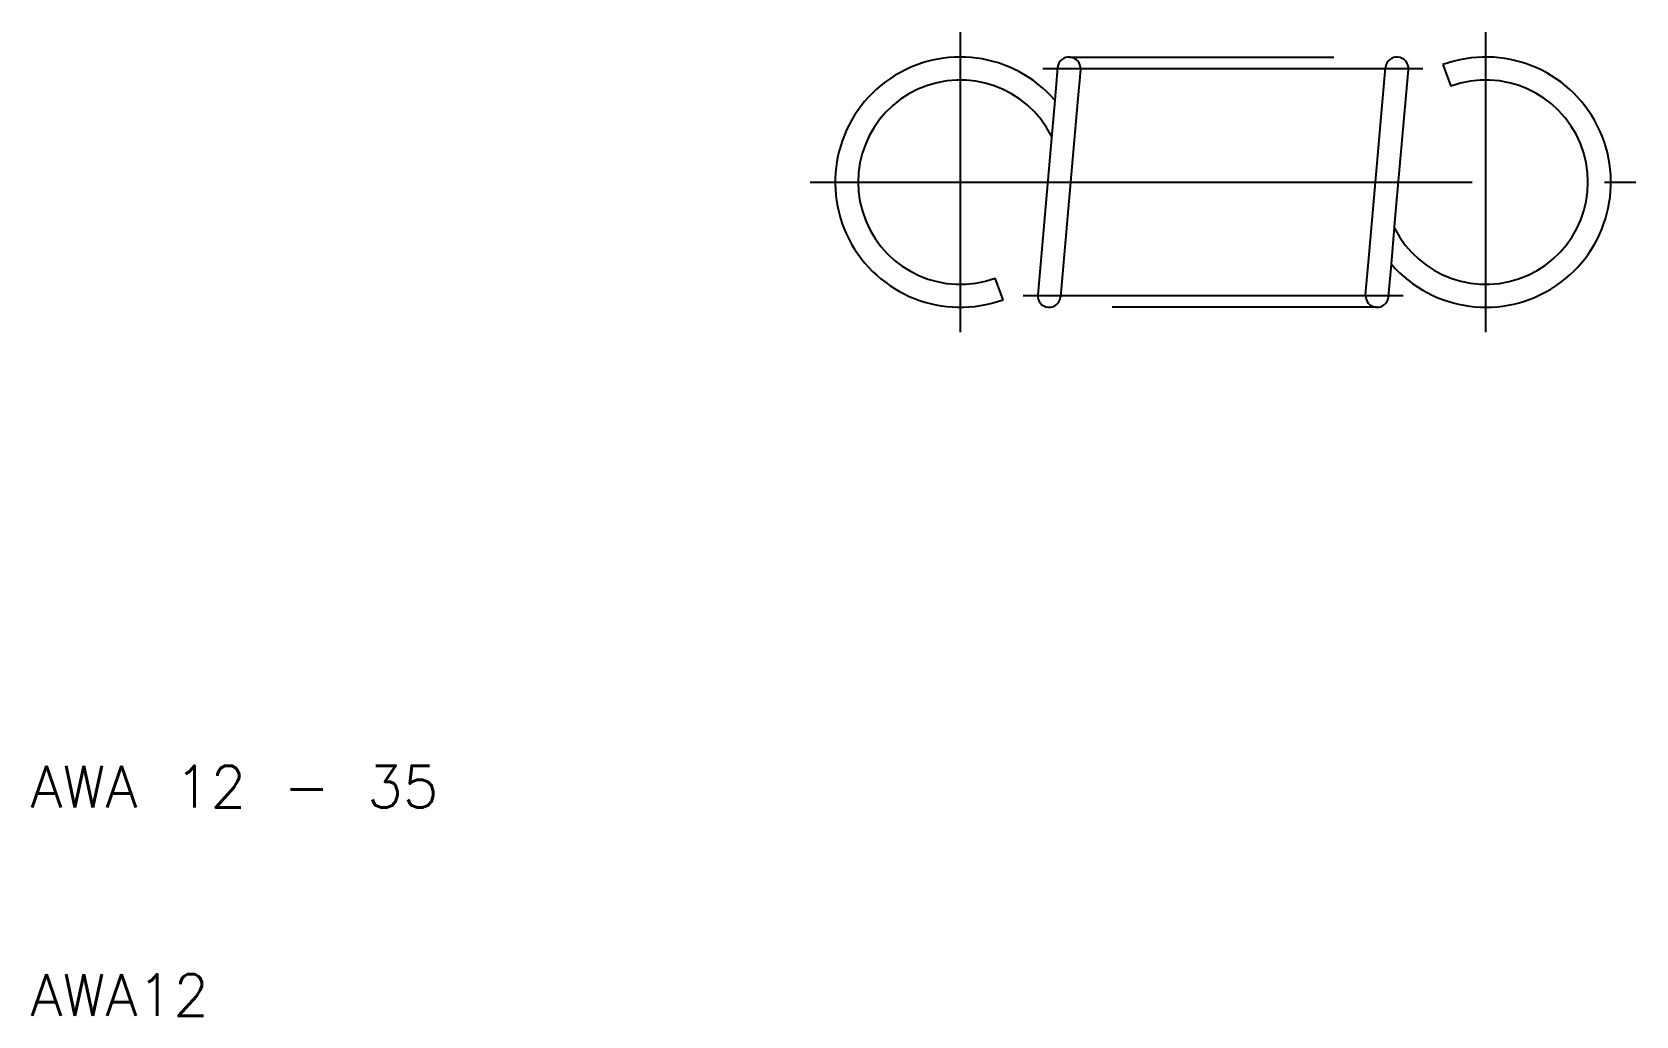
# Model space of a CAD drawing. Extents: x 10.1 to 87, y 10 to 57.2.
import ezdxf

# ---------------------------------------------------------------- set-up
doc = ezdxf.new("R2010")
doc.units = 0
doc.linetypes.add('CENTER', pattern=[50.8, 31.75, -6.35, 6.35, -6.35])
doc.linetypes.add('DASHED', pattern=[19.05, 12.7, -6.35])
doc.layers.get('0').update_dxf_attribs({"linetype": 'CONTINUOUS'})
doc.layers.add('CENTER', color=1, linetype='CENTER')
doc.styles.get("Standard").update_dxf_attribs({"font": 'txt.shx'})

msp = doc.modelspace()

# ---------------------------------------------------------------- linework, layer by layer
at = {"color": 7, "linetype": 'CONTINUOUS'}
for p, q in [((59.266, 55.5), (59.129, 53.935)), ((60.362, 55.404), (60.225, 53.839)), ((74.382, 48.523), (74.992, 55.5)), ((75.477, 48.427), (76.088, 55.404)), ((77.748, 55.638), (78.124, 54.604)), ((59.129, 53.935), (58.923, 51.573)), ((60.225, 53.839), (60.018, 51.477)), ((58.923, 51.573), (58.312, 44.596)), ((60.018, 51.477), (59.408, 44.5)), ((74.175, 46.161), (74.382, 48.523)), ((75.271, 46.065), (75.477, 48.427)), ((74.038, 44.596), (74.175, 46.161)), ((75.134, 44.5), (75.271, 46.065))]:
    msp.add_line(p, q, dxfattribs=at)
at = {"color": 3, "linetype": 'DASHED'}
for p, q in [((59.814, 56.002), (75.54, 56.002)), ((74.586, 43.998), (58.86, 43.998))]:
    msp.add_line(p, q, dxfattribs=at)
msp.add_line((56.652, 44.362), (56.276, 45.396))
at = {"color": 7, "linetype": 'CONTINUOUS'}
for centre, radius, start, end in [((54.6, 50), 6, 40.98585, 290), ((59.814, 55.452), 0.55, 355, 175), ((75.54, 55.452), 0.55, 355, 175), ((79.8, 50), 6, 220.98585, 110), ((54.6, 50), 4.9, 26.69908, 290), ((79.8, 50), 4.9, 206.69908, 110), ((58.86, 44.548), 0.55, 175, 355), ((74.586, 44.548), 0.55, 175, 355)]:
    msp.add_arc(centre, radius, start, end, dxfattribs=at)
at = {"layer": 'CENTER'}
for p, q in [((54.6, 57.2), (54.6, 42.8)), ((79.8, 42.8), (79.8, 57.2)), ((58.565, 55.452), (76.789, 55.452)), ((47.4, 50), (87, 50)), ((75.838, 44.548), (57.611, 44.548))]:
    msp.add_line(p, q, dxfattribs=at)

# ---------------------------------------------------------------- texts
for s, p in [('AWA 12 - 35', (10, 20)), ('AWA12', (10, 10))]:
    msp.add_text(s, height=2).set_placement(p)

doc.saveas('drawing.dxf')
